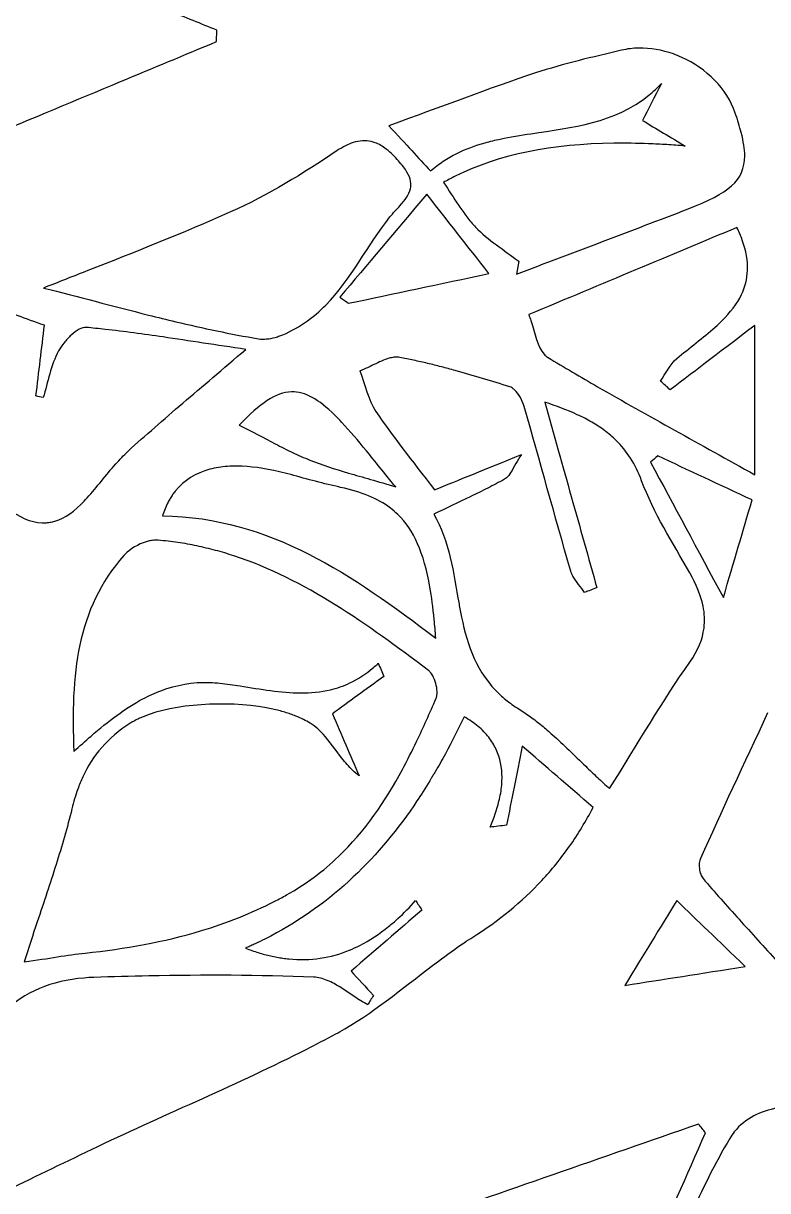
# Model space of a CAD drawing. Extents: x 0 to 430, y 0 to 430.
# Drawn here: x 259.7 to 300.1, y 180.9 to 244.3 of the extents above; entities that cross this region are included whole.
import ezdxf

# ---------------------------------------------------------------- set-up
doc = ezdxf.new("R2010")
doc.units = 0
doc.layers.add('Calque_1', color=7, linetype='CONTINUOUS')

msp = doc.modelspace()

# ---------------------------------------------------------------- linework, layer by layer
at = {"layer": 'Calque_1', "color": 7}
for points in [[(270.18328, 243.2747), (270.18828, 243.89068)], [(293.07695, 242.91974), (293.07642, 242.9197)], [(298.31126, 239.39489), (298.31126, 239.3954)], [(298.63217, 238.33655), (298.63217, 238.33707)], [(278.09127, 237.88758), (278.0913, 237.88703)], [(298.82286, 237.071), (298.82286, 237.07151)], [(282.48174, 235.63077), (282.48174, 235.63026)], [(283.31682, 234.3771), (283.31682, 234.37659)], [(283.74883, 233.77094), (283.74883, 233.77042)], [(284.22529, 233.20973), (284.22529, 233.20922)], [(298.39807, 233.18973), (298.3986, 233.18921)], [(298.4006, 233.18973), (298.39807, 233.18973)], [(298.68691, 232.50868), (298.68691, 232.5092)], [(286.56675, 231.35558), (286.44377, 230.65692)], [(260.80088, 229.90204), (260.80036, 229.90153)], [(298.64561, 229.54814), (298.64561, 229.54866)], [(264.13865, 227.66088), (264.13814, 227.66088)], [(299.36906, 219.77664), (299.36906, 227.8733)], [(261.9114, 226.9312), (261.9114, 226.93069)], [(267.27696, 227.24901), (267.27644, 227.24901)], [(261.61323, 226.49195), (261.61323, 226.49144)], [(279.98833, 226.15152), (279.9873, 226.1514)], [(274.24553, 224.27038), (274.24346, 224.27038)], [(262.82762, 218.16843), (262.82762, 218.16895)], [(266.5224, 216.18515), (266.52189, 216.18515)], [(267.00969, 216.22623), (267.00713, 216.22695)], [(265.15195, 215.3976), (265.15143, 215.3976)], [(281.79483, 209.03855), (281.79483, 209.03907)], [(283.60205, 206.6499), (283.60094, 206.64989)], [(283.60094, 206.64989), (283.60094, 206.64937)], [(262.43738, 204.76001), (262.43738, 204.75949)], [(276.98069, 204.39903), (276.98069, 204.39955)], [(277.25768, 204.06417), (277.25768, 204.06469)], [(262.92626, 203.38929), (262.92626, 203.38877)], [(282.04292, 203.66971), (282.04292, 203.66919)], [(262.65548, 202.72938), (262.65548, 202.72886)], [(262.33405, 201.65192), (262.33405, 201.65141)], [(289.3216, 199.62345), (289.3216, 199.62397)], [(261.47622, 198.62885), (261.47622, 198.62834)], [(296.39243, 198.24833), (296.39243, 198.24781)], [(296.49113, 197.97858), (296.49113, 197.97806)], [(295.13823, 196.67584), (295.1377, 196.67584)], [(271.74588, 194.09825), (271.74588, 194.09773)], [(259.74248, 193.34856), (259.743, 193.34856)], [(298.85378, 193.10035), (298.85378, 193.10087)], [(298.2569, 184.133), (298.2569, 184.13248)]]:
    msp.add_lwpolyline(points, dxfattribs=at)
for points in [[(281.57843, 234.99166)], [(298.39857, 233.18926)], [(294.10737, 220.79875)], [(271.29634, 220.24214)], [(296.31856, 184.55726)]]:
    msp.add_lwpolyline(points, close=True, dxfattribs=at)
for points in [[(215, 429.85545), (333.66139, 429.85544), (429.85545, 333.66137), (429.85545, 214.99998)], [(270.18828, 243.89068), (269.33596, 244.24245), (268.47878, 244.5835), (267.62462, 244.93093)], [(264.96448, 241.09912), (266.69025, 241.81853), (268.47269, 242.56155), (270.18328, 243.2747)], [(292.14676, 242.80342), (290.57839, 242.42876), (288.99713, 242.0765), (287.47057, 241.56784)], [(293.07642, 242.9197), (292.76213, 242.9137), (292.45042, 242.876), (292.14676, 242.80342)], [(294.95486, 242.59882), (294.34539, 242.81697), (293.70574, 242.93188), (293.07695, 242.91974)], [(295.4055, 242.41641), (295.25754, 242.48351), (295.10726, 242.54427), (294.95486, 242.59882)], [(298.31126, 239.3954), (297.86321, 240.71559), (296.73723, 241.81251), (295.4055, 242.41641)], [(287.47057, 241.56784), (284.92043, 240.71786), (282.40946, 239.75057), (279.52584, 238.70341)], [(257.66363, 238.0559), (260.17805, 239.10396), (262.55022, 240.0927), (264.96448, 241.09912)], [(294.30787, 241.0025), (293.93862, 240.28244), (293.56876, 239.56255), (293.27796, 238.9959)], [(293.63091, 240.37101), (293.74722, 240.46591), (293.86229, 240.56556), (293.97508, 240.67074)], [(293.97508, 240.67074), (294.08787, 240.7759), (294.19884, 240.88635), (294.30787, 241.0025)], [(287.22924, 238.27709), (289.47343, 238.61314), (291.76999, 238.85366), (293.63091, 240.37101)], [(298.63217, 238.33707), (298.54977, 238.6586), (298.44202, 239.00951), (298.31126, 239.39489)], [(279.52584, 238.70341), (280.51417, 237.63248), (281.09527, 237.00161), (281.78462, 236.25447)], [(293.27796, 238.9959), (294.02429, 238.54848), (294.80849, 238.07774), (295.59306, 237.60736)], [(285.56371, 237.98563), (286.11063, 238.1031), (286.66816, 238.19307), (287.22924, 238.27709)], [(298.82286, 237.07151), (298.82286, 237.4382), (298.75576, 237.85427), (298.63217, 238.33655)], [(277.5828, 237.78993), (277.31649, 237.70493), (277.03103, 237.56321), (276.72187, 237.35534)], [(278.0913, 237.88703), (277.92958, 237.87803), (277.76036, 237.84653), (277.5828, 237.78993)], [(278.32847, 237.88458), (278.25107, 237.89058), (278.17212, 237.89158), (278.09127, 237.88758)], [(278.77392, 237.78688), (278.63131, 237.83848), (278.48301, 237.87198), (278.32847, 237.88458)], [(279.38421, 237.44117), (279.18992, 237.5908), (278.98794, 237.70936), (278.77392, 237.78688)], [(279.76404, 237.10269), (279.64001, 237.22758), (279.5138, 237.34134), (279.38421, 237.44117)], [(291.73284, 237.75726), (288.37896, 237.71466), (285.529, 237.16098), (283.12613, 235.97081)], [(283.20159, 237.19912), (283.69869, 237.44725), (284.21825, 237.63586), (284.75239, 237.78616)], [(284.75239, 237.78616), (285.01947, 237.86136), (285.29024, 237.92689), (285.56371, 237.98563)], [(293.61231, 237.73086), (292.96884, 237.75616), (292.34263, 237.76496), (291.73284, 237.75726)], [(294.59056, 237.68076), (294.2603, 237.70136), (293.93404, 237.71826), (293.61231, 237.73086)], [(295.59306, 237.60736), (295.2545, 237.63576), (294.92049, 237.66016), (294.59056, 237.68076)], [(276.72187, 237.35534), (274.88071, 236.11728), (272.96238, 234.93804), (270.94342, 234.03254)], [(280.31231, 236.47482), (280.13158, 236.70275), (279.9501, 236.91534), (279.76404, 237.10269)], [(282.47346, 236.7795), (282.70989, 236.93607), (282.95302, 237.07505), (283.20159, 237.19912)], [(295.75327, 234.1983), (297.94264, 235.04558), (298.82492, 235.72637), (298.82286, 237.071)], [(280.71694, 235.46868), (280.73014, 235.76087), (280.61934, 236.0875), (280.31231, 236.47482)], [(281.78462, 236.25447), (282.00705, 236.44893), (282.237, 236.62292), (282.47346, 236.7795)], [(283.12613, 235.97081), (282.90767, 235.86262), (282.69285, 235.74957), (282.48174, 235.63077)], [(282.48174, 235.63026), (282.77143, 235.21881), (283.03803, 234.79098), (283.31682, 234.3771)], [(281.57843, 234.99166), (279.83818, 232.93045), (278.35115, 231.16875), (276.86398, 229.40699)], [(280.12528, 234.37159), (280.39127, 234.66861), (280.62238, 234.96224), (280.69474, 235.29763)], [(280.69474, 235.29763), (280.70694, 235.35353), (280.71434, 235.41024), (280.71694, 235.46868)], [(284.95393, 230.6927), (283.7479, 232.22883), (282.73436, 233.51954), (281.57843, 234.99166)], [(279.5832, 233.75922), (279.75505, 233.97397), (279.94796, 234.17353), (280.12528, 234.37159)], [(283.31682, 234.37659), (283.45612, 234.16977), (283.59897, 233.96667), (283.74883, 233.77094)], [(270.94342, 234.03254), (268.33555, 232.8628), (265.66937, 231.82344), (263.19763, 230.85237)], [(276.10692, 228.97967), (277.47156, 230.36894), (278.35178, 232.22062), (279.5832, 233.75922)], [(283.74883, 233.77042), (283.89869, 233.5747), (284.05606, 233.38658), (284.22529, 233.20973)], [(291.10136, 232.42063), (292.65367, 233.00875), (294.20522, 233.59924), (295.75327, 234.1983)], [(284.22529, 233.20922), (284.56623, 232.85301), (284.95438, 232.54255), (285.35596, 232.24442)], [(298.3986, 233.18921), (294.8014, 231.68314), (291.11801, 230.14053), (287.10573, 228.4603)], [(298.68691, 232.5092), (298.60841, 232.72746), (298.51274, 232.9538), (298.39857, 233.18926)], [(298.3986, 233.18921), (298.39907, 233.18941), (298.3996, 233.18953), (298.4006, 233.18973)], [(286.44377, 230.65692), (287.99568, 231.2464), (289.549, 231.83252), (291.10136, 232.42063)], [(298.64561, 229.54866), (299.031, 230.35688), (299.11895, 231.30742), (298.68691, 232.50868)], [(285.35596, 232.24442), (285.75755, 231.94629), (286.1726, 231.66079), (286.56675, 231.35558)], [(263.19763, 230.85237), (262.37387, 230.52877), (261.57205, 230.21273), (260.80088, 229.90204)], [(277.3389, 229.0773), (279.79275, 229.59801), (282.2465, 230.11839), (284.95393, 230.6927)], [(260.80036, 229.90153), (262.63688, 229.44824), (264.54203, 228.92867), (266.49252, 228.43857)], [(276.86398, 229.40699), (277.02209, 229.29705), (277.18055, 229.18724), (277.3389, 229.0773)], [(297.60588, 228.15029), (298.03442, 228.57725), (298.40029, 229.03391), (298.64561, 229.54814)], [(260.84583, 227.88153), (259.79207, 228.26133), (258.9597, 228.56136), (258.20568, 228.8329)], [(273.60682, 227.30587), (274.50723, 227.62467), (275.47034, 228.33158), (276.10692, 228.97967)], [(266.49252, 228.43857), (266.98015, 228.31604), (267.47036, 228.19517), (267.96324, 228.07786)], [(267.96324, 228.07786), (269.44201, 227.72589), (270.94241, 227.40425), (272.45496, 227.15337)], [(287.10573, 228.4603), (287.14953, 228.35563), (287.18973, 228.2464), (287.22717, 228.13474)], [(287.22717, 228.13474), (287.45191, 227.46471), (287.58833, 226.70669), (287.93927, 226.31263)], [(297.22398, 227.79062), (297.3554, 227.90844), (297.4834, 228.02828), (297.60588, 228.15029)], [(260.38591, 224.04921), (260.54129, 225.34359), (260.69673, 226.63802), (260.84583, 227.88153)], [(262.30052, 227.3534), (262.16241, 227.22588), (262.02937, 227.08017), (261.9114, 226.9312)], [(263.10667, 227.76733), (262.87279, 227.78933), (262.57675, 227.60849), (262.30052, 227.3534)], [(264.13814, 227.66088), (263.79413, 227.69928), (263.4504, 227.73508), (263.10667, 227.76733)], [(267.27644, 227.24901), (266.20876, 227.40431), (265.17098, 227.54555), (264.13865, 227.66088)], [(273.36343, 227.22887), (273.44383, 227.25107), (273.52512, 227.27697), (273.60682, 227.30587)], [(299.36906, 227.8733), (297.67369, 226.58276), (296.22737, 225.48203), (294.78071, 224.38101)], [(295.13573, 226.07497), (295.81521, 226.65696), (296.56697, 227.20159), (297.22398, 227.79062)], [(261.9114, 226.93069), (261.79354, 226.78183), (261.69051, 226.63037), (261.61323, 226.49195)], [(271.76558, 226.57877), (270.17747, 226.80943), (268.70063, 227.04194), (267.27696, 227.24901)], [(272.45496, 227.15337), (272.73214, 227.10737), (273.04154, 227.13997), (273.36343, 227.22887)], [(261.61323, 226.49144), (261.18778, 225.72878), (261.04014, 224.811), (260.77348, 223.95981)], [(268.3508, 223.66319), (269.39867, 224.55979), (270.52002, 225.50646), (271.76558, 226.57877)], [(279.60077, 226.11058), (279.51257, 226.08948), (279.42247, 226.06098), (279.33206, 226.02788)], [(279.86173, 226.15088), (279.77653, 226.14588), (279.68893, 226.13168), (279.60077, 226.11058)], [(279.9873, 226.1514), (279.9458, 226.1534), (279.9041, 226.1534), (279.86173, 226.15088)], [(280.11134, 226.13702), (280.07084, 226.14402), (280.02984, 226.14922), (279.98833, 226.15152)], [(280.86786, 225.98664), (280.61624, 226.04014), (280.3641, 226.09032), (280.11134, 226.13702)], [(287.93927, 226.31263), (287.96847, 226.27993), (287.99897, 226.24913), (288.03127, 226.22173)], [(288.03127, 226.22173), (288.06357, 226.19433), (288.09727, 226.16943), (288.13306, 226.14783)], [(288.13306, 226.14783), (288.58113, 225.8774), (289.03065, 225.6095), (289.48232, 225.34374)], [(294.25361, 224.86057), (294.54409, 225.26969), (294.76619, 225.75855), (295.13573, 226.07497)], [(278.22462, 225.51783), (278.13272, 225.47683), (278.04113, 225.43863), (277.95075, 225.4057)], [(277.95075, 225.4057), (278.23386, 224.66922), (278.39872, 223.85414), (278.82459, 223.21255)], [(278.50212, 225.64806), (278.40952, 225.60296), (278.31651, 225.55886), (278.22462, 225.51783)], [(279.33206, 226.02788), (279.06047, 225.92828), (278.7803, 225.78351), (278.50212, 225.64806)], [(281.62132, 225.81714), (281.37073, 225.87654), (281.11951, 225.93317), (280.86786, 225.98664)], [(282.37114, 225.63111), (282.12154, 225.69551), (281.87188, 225.75775), (281.62132, 225.81714)], [(283.11838, 225.43112), (282.86965, 225.49972), (282.62078, 225.56666), (282.37114, 225.63111)], [(284.60563, 225.00014), (284.11126, 225.14903), (283.6158, 225.29385), (283.11838, 225.43112)], [(286.0846, 224.54487), (285.59279, 224.69845), (285.09985, 224.85129), (284.60563, 225.00014)], [(289.48232, 225.34374), (289.93399, 225.07799), (290.38757, 224.81421), (290.8435, 224.55155)], [(294.78071, 224.38101), (294.60505, 224.541), (294.42948, 224.70058), (294.25361, 224.86057)], [(274.24346, 224.27038), (273.39595, 224.24628), (272.53169, 223.64735), (271.41316, 222.47152)], [(276.5901, 223.00999), (275.7156, 223.86929), (274.98702, 224.28982), (274.24553, 224.27038)], [(286.21123, 224.48437), (286.16963, 224.51047), (286.12733, 224.53137), (286.0846, 224.54487)], [(286.33317, 224.38927), (286.29347, 224.42597), (286.25277, 224.45817), (286.21123, 224.48437)], [(286.86181, 223.47305), (286.77231, 223.77989), (286.57228, 224.16873), (286.33317, 224.38927)], [(290.8435, 224.55155), (293.57977, 222.97522), (296.39864, 221.44), (299.36906, 219.77664)], [(260.77348, 223.95981), (260.64427, 223.98961), (260.51513, 224.01941), (260.38591, 224.04921)], [(266.82841, 222.34647), (267.32158, 222.77939), (267.82688, 223.21487), (268.3508, 223.66319)], [(289.74432, 223.03535), (289.20145, 223.28531), (288.6105, 223.50522), (287.97439, 223.71334)], [(287.97439, 223.71334), (288.96512, 220.19203), (289.88532, 216.92145), (290.80575, 213.65091)], [(276.97457, 222.61414), (276.84307, 222.75495), (276.71517, 222.88712), (276.5901, 223.00999)], [(278.82459, 223.21255), (279.72346, 221.85829), (280.75872, 220.5949), (281.99234, 218.95648)], [(289.37226, 214.59607), (288.51281, 217.54855), (287.72263, 220.52112), (286.86181, 223.47305)], [(290.14223, 222.84208), (290.01261, 222.90868), (289.88003, 222.97286), (289.74432, 223.03535)], [(265.37889, 221.04681), (265.85373, 221.48342), (266.33524, 221.91354), (266.82841, 222.34647)], [(271.41316, 222.47152), (272.0952, 222.12762), (272.73423, 221.77893), (273.36187, 221.45298)], [(278.30627, 221.06695), (277.84185, 221.63531), (277.42082, 222.13638), (276.97457, 222.61414)], [(290.88274, 222.41368), (290.64851, 222.56676), (290.40147, 222.70891), (290.14223, 222.84208)], [(291.22432, 222.17545), (291.11365, 222.25785), (290.99985, 222.33714), (290.88274, 222.41368)], [(291.54627, 221.91862), (291.44221, 222.00742), (291.33489, 222.09312), (291.22432, 222.17545)], [(291.84805, 221.64163), (291.75065, 221.73743), (291.65035, 221.82984), (291.54627, 221.91862)], [(293.23195, 219.45521), (292.89892, 220.35882), (292.43331, 221.06617), (291.84805, 221.64163)], [(265.0373, 220.71246), (265.14821, 220.82705), (265.26163, 220.939), (265.37889, 221.04681)], [(273.36187, 221.45298), (273.67567, 221.29), (273.98629, 221.13254), (274.29826, 220.98427)], [(274.29826, 220.98427), (274.4541, 220.91017), (274.61012, 220.83842), (274.76697, 220.7693)], [(279.89843, 219.11772), (279.27848, 219.86322), (278.77067, 220.49859), (278.30627, 221.06695)], [(263.15835, 218.51725), (263.69709, 219.11103), (264.18033, 219.76191), (264.71174, 220.36055)], [(264.71174, 220.36055), (264.81803, 220.48027), (264.92632, 220.59778), (265.0373, 220.71246)], [(274.76697, 220.7693), (274.92379, 220.7002), (275.08148, 220.63366), (275.24031, 220.57034)], [(275.24031, 220.57034), (275.8987, 220.30794), (276.576, 220.09367), (277.33268, 219.87064)], [(281.99234, 218.95648), (283.26438, 219.47219), (284.79052, 220.09122), (286.71611, 220.87212)], [(286.41533, 220.38378), (286.20326, 220.01762), (286.07301, 219.75549), (285.90426, 219.60657)], [(286.71611, 220.87212), (286.59744, 220.69326), (286.50007, 220.53006), (286.41533, 220.38378)], [(294.10737, 220.79875), (293.97715, 220.6858), (293.84716, 220.5727), (293.71669, 220.45975)], [(293.71669, 220.45975), (294.97904, 218.1092), (296.24119, 215.75889), (297.66271, 213.11188)], [(299.22127, 218.40872), (297.43898, 219.24174), (295.77314, 220.02043), (294.10737, 220.79875)], [(269.81532, 220.07161), (269.05873, 219.87168), (268.421, 219.48919), (267.93843, 218.88563)], [(270.28299, 220.16981), (270.12252, 220.14411), (269.96661, 220.11161), (269.81532, 220.07161)], [(271.29637, 220.24221), (270.94228, 220.24421), (270.60391, 220.22121), (270.28299, 220.16981)], [(273.58663, 219.94086), (272.7742, 220.13068), (272.0045, 220.23761), (271.29634, 220.24214)], [(274.20364, 219.78377), (273.99552, 219.84127), (273.78975, 219.89341), (273.58663, 219.94086)], [(275.55188, 219.421), (275.10126, 219.5376), (274.65208, 219.65988), (274.20364, 219.78377)], [(277.33268, 219.87064), (277.71088, 219.75917), (278.1091, 219.6454), (278.53416, 219.52234)], [(276.9084, 219.09182), (276.45461, 219.19341), (276.00251, 219.30439), (275.55188, 219.421)], [(279.60643, 217.96837), (278.90735, 218.49629), (278.02425, 218.8421), (276.9084, 219.09182)], [(278.53416, 219.52234), (278.95926, 219.39931), (279.4116, 219.26663), (279.89843, 219.11772)], [(285.79729, 219.53117), (285.49572, 219.36641), (285.19105, 219.20692), (284.88209, 219.05058)], [(285.90426, 219.60657), (285.87066, 219.57687), (285.83496, 219.55177), (285.79729, 219.53117)], [(295.84109, 214.45603), (294.9138, 216.0928), (293.87698, 217.70548), (293.23195, 219.45521)], [(262.82762, 218.16895), (262.94066, 218.28224), (263.05059, 218.39851), (263.15835, 218.51725)], [(267.66765, 218.49651), (267.62575, 218.42721), (267.58585, 218.35598), (267.54724, 218.28205)], [(267.79839, 218.69805), (267.75319, 218.63315), (267.70959, 218.56595), (267.66765, 218.49651)], [(267.93843, 218.88563), (267.89023, 218.82533), (267.84353, 218.76284), (267.79839, 218.69805)], [(283.94108, 218.58653), (283.30388, 218.27858), (282.64454, 217.96917), (281.95567, 217.63464)], [(284.88209, 219.05058), (284.57303, 218.89418), (284.25974, 218.74052), (283.94108, 218.58653)], [(261.21738, 217.20828), (261.75021, 217.31385), (262.28377, 217.62326), (262.82762, 218.16843)], [(267.54724, 218.28205), (267.43139, 218.06016), (267.33028, 217.81765), (267.24545, 217.55289)], [(280.00434, 217.62886), (279.87885, 217.74971), (279.74624, 217.86279), (279.60643, 217.96837)], [(297.66271, 213.11188), (298.25056, 215.11019), (298.718, 216.69756), (299.22127, 218.40872)], [(259.06713, 217.80202), (259.70654, 217.35415), (260.3297, 217.12737), (260.95125, 217.17208)], [(260.95125, 217.17208), (261.04005, 217.17808), (261.12858, 217.19068), (261.21738, 217.20828)], [(267.24545, 217.55289), (273.14118, 217.45007), (277.55385, 214.31842), (282.06883, 210.92126)], [(281.74892, 213.68233), (281.41951, 215.54643), (280.88273, 216.78293), (280.00434, 217.62886)], [(281.95567, 217.63464), (282.81768, 216.17997), (283.02538, 214.46197), (283.3287, 212.77758)], [(266.52189, 216.18515), (266.09762, 216.08905), (265.64541, 215.85176), (265.3261, 215.57071)], [(266.772, 216.22495), (266.6907, 216.21795), (266.60726, 216.20435), (266.5224, 216.18515)], [(267.00713, 216.22695), (266.93193, 216.23295), (266.8533, 216.23295), (266.772, 216.22495)], [(268.07578, 216.10221), (267.72541, 216.15391), (267.3698, 216.19541), (267.00969, 216.22623)], [(269.11396, 215.9172), (268.77257, 215.9885), (268.42631, 216.05048), (268.07578, 216.10221)], [(270.12474, 215.67587), (269.79187, 215.76547), (269.45537, 215.8459), (269.11396, 215.9172)], [(265.15143, 215.3976), (262.58104, 212.47794), (262.2705, 208.9374), (262.43738, 204.76001)], [(265.3261, 215.57071), (265.2622, 215.51451), (265.20385, 215.45653), (265.15195, 215.3976)], [(270.62084, 215.5348), (270.45658, 215.5839), (270.29101, 215.6311), (270.12474, 215.67587)], [(271.11074, 215.38132), (270.94828, 215.43462), (270.78525, 215.48568), (270.62084, 215.5348)], [(281.67185, 209.16154), (278.35847, 211.65055), (275.00974, 214.10286), (271.11074, 215.38132)], [(429.85545, 215.00007), (429.85545, 96.33865), (333.66142, 0.14454), (215, 0.14453)], [(289.43116, 214.43484), (289.40816, 214.48774), (289.38826, 214.54114), (289.37226, 214.59607)], [(289.50866, 214.27878), (289.48006, 214.33008), (289.45416, 214.38196), (289.43116, 214.43484)], [(290.13601, 213.38839), (289.94046, 213.68908), (289.68035, 213.97128), (289.50866, 214.27878)], [(296.56509, 212.65148), (296.44413, 213.24654), (296.18825, 213.84265), (295.84109, 214.45603)], [(281.98353, 211.92533), (281.92023, 212.56587), (281.84303, 213.14973), (281.74892, 213.68233)], [(290.80575, 213.65091), (290.58242, 213.56341), (290.35935, 213.47583), (290.13601, 213.38839)], [(283.3287, 212.77758), (283.372, 212.53695), (283.4172, 212.29716), (283.46668, 212.05876)], [(296.61419, 211.45828), (296.66629, 211.85889), (296.64579, 212.25479), (296.56509, 212.65148)], [(282.06883, 210.92126), (282.04373, 211.27058), (282.01523, 211.60507), (281.98353, 211.92533)], [(283.46668, 212.05876), (283.78801, 210.50915), (284.28448, 209.02467), (285.55752, 207.84299)], [(295.84473, 209.60981), (296.29394, 210.24667), (296.53609, 210.85736), (296.61419, 211.45828)], [(291.49358, 202.75235), (293.04698, 205.22268), (294.3469, 207.48624), (295.84473, 209.60981)], [(277.40702, 208.48435), (277.842, 208.69008), (278.27171, 208.96452), (278.69583, 209.3246)], [(278.69583, 209.3246), (278.77133, 209.3887), (278.84702, 209.4565), (278.92216, 209.52614)], [(278.92216, 209.52614), (278.92816, 209.53114), (278.93336, 209.53614), (278.93866, 209.54114)], [(278.93866, 209.54114), (278.94166, 209.54414), (278.94566, 209.54714), (278.94956, 209.55014)], [(278.94956, 209.55014), (279.04916, 209.311), (279.14877, 209.07175), (279.24825, 208.83287)], [(281.79483, 209.03907), (281.75593, 209.08807), (281.71453, 209.12947), (281.67185, 209.16154)], [(281.99689, 208.67268), (281.94139, 208.81293), (281.87267, 208.94053), (281.79483, 209.03855)], [(267.16423, 208.06471), (268.00284, 208.38211), (268.88146, 208.54476), (269.8297, 208.50965)], [(269.8297, 208.50965), (270.00319, 208.50365), (270.17845, 208.49145), (270.3568, 208.47145)], [(270.3568, 208.47145), (270.54082, 208.45075), (270.72468, 208.42745), (270.9087, 208.40165)], [(270.9087, 208.40165), (271.09274, 208.37585), (271.27673, 208.34815), (271.46062, 208.31945)], [(271.46062, 208.31945), (272.01219, 208.23345), (272.56261, 208.13934), (273.11064, 208.06623)], [(276.35385, 208.11383), (276.70768, 208.19913), (277.05902, 208.31976), (277.40702, 208.48435)], [(279.24825, 208.83287), (278.29049, 208.13832), (277.33219, 207.44369), (276.46187, 206.81284)], [(282.11833, 208.23137), (282.09453, 208.37977), (282.05243, 208.53243), (281.99689, 208.67268)], [(266.18858, 207.62081), (266.50869, 207.79067), (266.83359, 207.93958), (267.16423, 208.06471)], [(273.11064, 208.06623), (274.2067, 207.92001), (275.29237, 207.85792), (276.35385, 208.11383)], [(282.08583, 207.65104), (282.10673, 207.69944), (282.12093, 207.75515), (282.12973, 207.81641)], [(282.12973, 207.81641), (282.14723, 207.93889), (282.14213, 208.08297), (282.11833, 208.23137)], [(285.55752, 207.84299), (285.65532, 207.75219), (285.75771, 207.66295), (285.86499, 207.57583)], [(264.77161, 206.72474), (265.23838, 207.06403), (265.70853, 207.36607), (266.18858, 207.62081)], [(272.88121, 207.13169), (270.66813, 207.53642), (267.90141, 207.34877), (266.20306, 206.65472)], [(273.55921, 206.98442), (273.34058, 207.04022), (273.11402, 207.08911), (272.88121, 207.13169)], [(281.02696, 205.307), (281.39582, 206.0767), (281.74446, 206.86137), (282.08583, 207.65104)], [(285.86499, 207.57583), (285.97228, 207.48873), (286.0841, 207.40325), (286.20139, 207.32003)], [(286.20139, 207.32003), (286.31868, 207.23683), (286.44099, 207.15574), (286.56881, 207.07663)], [(286.56881, 207.07663), (286.67674, 207.00983), (286.78326, 206.94044), (286.88869, 206.86941)], [(263.37531, 205.60337), (263.84136, 206.00812), (264.30472, 206.38536), (264.77161, 206.72474)], [(265.94417, 206.54103), (265.77755, 206.46233), (265.62387, 206.37808), (265.48476, 206.28833)], [(266.20306, 206.65472), (266.11366, 206.61822), (266.02739, 206.58032), (265.94417, 206.54103)], [(273.88115, 206.89552), (273.77603, 206.92682), (273.66861, 206.95652), (273.55921, 206.98442)], [(274.48266, 206.68778), (274.29237, 206.76378), (274.09126, 206.83304), (273.88115, 206.89552)], [(275.25937, 206.29918), (275.02915, 206.44417), (274.76811, 206.57376), (274.48266, 206.68778)], [(276.46187, 206.81284), (276.94712, 205.68091), (277.42741, 204.56089), (277.90777, 203.44044)], [(283.60094, 206.64937), (283.27865, 205.96345), (282.94179, 205.29248), (282.58756, 204.63812)], [(284.36169, 206.129), (284.13899, 206.31487), (283.88616, 206.48875), (283.60205, 206.6499)], [(286.88869, 206.86941), (286.99413, 206.79841), (287.09803, 206.72477), (287.20133, 206.64979)], [(287.20133, 206.64979), (287.40802, 206.49971), (287.61069, 206.34223), (287.81111, 206.17798)], [(300.06557, 206.85556), (298.75239, 204.03572), (297.55652, 201.51464), (296.42083, 198.96663)], [(265.48476, 206.28833), (264.26878, 205.50374), (263.46772, 204.558), (262.92626, 203.38929)], [(275.6769, 205.98808), (275.55276, 206.09874), (275.41277, 206.20253), (275.25937, 206.29918)], [(275.95959, 205.708), (275.86939, 205.8063), (275.77573, 205.89999), (275.6769, 205.98808)], [(284.94047, 205.53575), (284.77685, 205.74513), (284.58439, 205.94313), (284.36169, 206.129)], [(287.81111, 206.17798), (288.01156, 206.01372), (288.20923, 205.84261), (288.40642, 205.66638)], [(262.43738, 204.75949), (262.75232, 205.05126), (263.06461, 205.33353), (263.37531, 205.60337)], [(276.98069, 204.39955), (276.62578, 204.85083), (276.32035, 205.31499), (275.95959, 205.708)], [(280.25803, 203.79081), (280.52616, 204.28748), (280.78106, 204.79385), (281.02696, 205.307)], [(285.34562, 204.87378), (285.23876, 205.10545), (285.10409, 205.32636), (284.94047, 205.53575)], [(288.40642, 205.66638), (288.99848, 205.13736), (289.58295, 204.55956), (290.20114, 203.96261)], [(282.58756, 204.63812), (282.41045, 204.31093), (282.22892, 203.98821), (282.04292, 203.66971)], [(285.48514, 204.51824), (285.44544, 204.63942), (285.39904, 204.75794), (285.34562, 204.87378)], [(285.64431, 202.94263), (285.69401, 203.50675), (285.64431, 204.03352), (285.48514, 204.51824)], [(286.75069, 205.05671), (286.44407, 203.49815), (286.17443, 202.13159), (285.90527, 200.76447)], [(290.60162, 201.73547), (289.27254, 202.88162), (287.99146, 203.98686), (286.75069, 205.05671)], [(277.25768, 204.06469), (277.16118, 204.17455), (277.06938, 204.28629), (276.98069, 204.39903)], [(277.90777, 203.44044), (277.66356, 203.63309), (277.45083, 203.84434), (277.25768, 204.06417)], [(290.20114, 203.96261), (290.40715, 203.76366), (290.61657, 203.56264), (290.83159, 203.36058)], [(262.92626, 203.38877), (262.82786, 203.17641), (262.73763, 202.9568), (262.65548, 202.72938)], [(276.78898, 199.06448), (278.2205, 200.43341), (279.31961, 202.0525), (280.25803, 203.79081)], [(281.82638, 203.31366), (281.59413, 202.92769), (281.35513, 202.54852), (281.10807, 202.17677)], [(281.93489, 203.49194), (281.89929, 203.43194), (281.86229, 203.37332), (281.82638, 203.31366)], [(282.04292, 203.66919), (282.00782, 203.60919), (281.97022, 203.5516), (281.93489, 203.49194)], [(290.83159, 203.36058), (291.04654, 203.1586), (291.26657, 202.95522), (291.49358, 202.75235)], [(262.65548, 202.72886), (262.53224, 202.38764), (262.42602, 202.02911), (262.33405, 201.65192)], [(285.49599, 202.06878), (285.56949, 202.36888), (285.61944, 202.66056), (285.64431, 202.94263)], [(281.10807, 202.17677), (281.02807, 202.05631), (280.95051, 201.93342), (280.8688, 201.81452)], [(285.00921, 200.66163), (285.22235, 201.14887), (285.38573, 201.61866), (285.49599, 202.06878)], [(262.33405, 201.65141), (262.08749, 200.64069), (261.79538, 199.64119), (261.47622, 198.62885)], [(280.8688, 201.81452), (278.81066, 198.81895), (276.22661, 196.32387), (272.79954, 194.59377)], [(289.98978, 200.64716), (290.203, 200.999), (290.40721, 201.36141), (290.60162, 201.73547)], [(285.90527, 200.76447), (285.60674, 200.73027), (285.308, 200.69577), (285.00921, 200.66163)], [(289.3216, 199.62397), (289.55387, 199.95451), (289.77652, 200.29532), (289.98978, 200.64716)], [(288.59606, 198.66279), (288.84754, 198.97282), (289.08937, 199.29303), (289.3216, 199.62345)], [(273.97727, 196.98709), (275.04439, 197.58177), (275.97096, 198.28226), (276.78898, 199.06448)], [(296.42083, 198.96663), (296.35513, 198.8195), (296.33903, 198.60653), (296.36503, 198.40026)], [(261.47622, 198.62834), (261.15706, 197.61599), (260.81084, 196.59073), (260.45665, 195.52878)], [(287.81212, 197.76206), (288.08321, 198.05272), (288.34449, 198.35264), (288.59606, 198.66279)], [(296.36503, 198.40026), (296.37203, 198.34866), (296.38093, 198.29792), (296.39243, 198.24833)], [(296.39243, 198.24781), (296.40403, 198.19821), (296.41833, 198.15051), (296.43483, 198.10519)], [(284.08007, 194.70179), (285.48606, 195.58895), (286.72775, 196.59944), (287.81212, 197.76206)], [(296.43483, 198.10519), (296.45123, 198.05989), (296.47003, 198.01739), (296.49113, 197.97858)], [(296.49113, 197.97806), (296.51233, 197.93926), (296.53583, 197.90476), (296.56143, 197.87471)], [(296.56143, 197.87471), (297.19318, 197.13358), (297.84151, 196.40632), (298.5122, 195.66503)], [(273.33545, 196.64344), (273.5505, 196.754), (273.76439, 196.86845), (273.97727, 196.98709)], [(269.35636, 195.04871), (270.71599, 195.45929), (272.04508, 195.98012), (273.33545, 196.64344)], [(280.00999, 195.70122), (280.33894, 196.00129), (280.66049, 196.32862), (280.97529, 196.68049)], [(280.97529, 196.68049), (281.08882, 196.50875), (281.20178, 196.33678), (281.31533, 196.16476)], [(295.1377, 196.67584), (294.22984, 195.19523), (293.34573, 193.75356), (292.32084, 192.08233)], [(298.85378, 193.10087), (297.32332, 194.57339), (296.2684, 195.58829), (295.13823, 196.67584)], [(281.31533, 196.16476), (280.06309, 195.08506), (278.81113, 194.00517), (277.47628, 192.85437)], [(279.51077, 195.27179), (279.67905, 195.40806), (279.84552, 195.5512), (280.00999, 195.70122)], [(298.5122, 195.66503), (299.18292, 194.92373), (299.87589, 194.16847), (300.59789, 193.37059)], [(260.45665, 195.52878), (260.22044, 194.82075), (259.98039, 194.09638), (259.74248, 193.34856)], [(263.05545, 193.83225), (265.20814, 194.06423), (267.31692, 194.43281), (269.35636, 195.04871)], [(277.94084, 194.24188), (278.48345, 194.51727), (279.00597, 194.86306), (279.51077, 195.27179)], [(272.79954, 194.59377), (272.62833, 194.50737), (272.4541, 194.42263), (272.27866, 194.34004)], [(282.20886, 193.39954), (282.66656, 193.74199), (283.12966, 194.07557), (283.60308, 194.39173)], [(283.60308, 194.39173), (283.76088, 194.49713), (283.91978, 194.60063), (284.08007, 194.70179)], [(261.54237, 193.62657), (262.07791, 193.70927), (262.56569, 193.7796), (263.05545, 193.83225)], [(271.81148, 194.12765), (271.78948, 194.11765), (271.76778, 194.10785), (271.74588, 194.09825)], [(271.74588, 194.09773), (271.9812, 194.00663), (272.21348, 193.92632), (272.44248, 193.85588)], [(272.0368, 194.22997), (271.9618, 194.19577), (271.88728, 194.16117), (271.81148, 194.12765)], [(272.27866, 194.34004), (272.19896, 194.30254), (272.11734, 194.26664), (272.0368, 194.22997)], [(272.44248, 193.85588), (272.55683, 193.82068), (272.67021, 193.78778), (272.78302, 193.75768)], [(272.78302, 193.75768), (273.00879, 193.69748), (273.23194, 193.64714), (273.45171, 193.60679)], [(274.10232, 193.51479), (275.2799, 193.39908), (276.3708, 193.57269), (277.39101, 193.99021)], [(277.39101, 193.99021), (277.57648, 194.06611), (277.75994, 194.15006), (277.94084, 194.24188)], [(259.743, 193.34856), (260.42359, 193.44916), (261.00691, 193.54394), (261.54237, 193.62657)], [(273.45171, 193.60679), (273.56167, 193.58659), (273.67083, 193.56889), (273.77934, 193.55359)], [(273.77934, 193.55359), (273.88782, 193.53829), (273.99527, 193.52529), (274.10232, 193.51479)], [(277.13629, 189.72431), (278.92371, 190.77135), (280.53055, 192.14379), (282.20886, 193.39954)], [(262.99189, 192.47966), (261.22465, 192.33209), (259.77848, 191.74757), (258.57097, 190.57745)], [(263.53191, 192.51116), (263.34868, 192.50516), (263.16862, 192.49446), (262.99189, 192.47966)], [(266.51002, 192.59176), (265.5168, 192.57196), (264.52415, 192.54456), (263.53191, 192.51116)], [(275.44643, 192.52566), (272.47177, 192.64278), (269.48968, 192.65142), (266.51002, 192.59176)], [(275.81798, 192.47196), (275.69458, 192.50226), (275.57081, 192.52086), (275.44643, 192.52566)], [(277.47628, 192.85437), (277.83408, 192.46493), (278.26186, 191.99925), (278.68964, 191.53352)], [(292.32084, 192.08233), (294.43825, 192.41241), (296.36624, 192.71256), (298.85378, 193.10035)], [(276.55334, 192.17327), (276.30934, 192.30491), (276.06476, 192.41136), (275.81798, 192.47196)], [(277.64734, 191.47874), (277.28322, 191.72114), (276.9192, 191.97584), (276.55334, 192.17327)], [(278.377, 191.03019), (278.13295, 191.16084), (277.89017, 191.31708), (277.64734, 191.47874)], [(278.68964, 191.53352), (278.58565, 191.36588), (278.48122, 191.1981), (278.377, 191.03019)], [(275.06667, 188.62102), (275.59589, 188.89013), (276.12159, 189.16468), (276.64382, 189.44681)], [(276.64382, 189.44681), (276.8095, 189.53631), (276.97378, 189.62911), (277.13629, 189.72431)], [(263.74745, 183.34641), (267.50417, 185.13848), (271.36221, 186.73729), (275.06667, 188.62102)], [(300.59836, 185.43266), (299.68817, 185.25115), (298.85552, 184.89735), (298.2569, 184.133)], [(296.31851, 184.55726), (291.05404, 182.72467), (285.79029, 180.89199), (280.52619, 179.05941)], [(296.69633, 184.08649), (296.5705, 184.24347), (296.44437, 184.40028), (296.31856, 184.55726)], [(293.27535, 177.25797), (294.79787, 179.36391), (295.6367, 181.79474), (296.69633, 184.08649)], [(298.01505, 183.77953), (296.39498, 181.06225), (295.2324, 178.07202), (293.80756, 175.05965)], [(298.2569, 184.13248), (298.1715, 184.02341), (298.09045, 183.90601), (298.01505, 183.77953)], [(253.8571, 178.54153), (257.15216, 180.14682), (260.43919, 181.7685), (263.74745, 183.34641)]]:
    msp.add_open_spline(points, degree=3, dxfattribs=at)

doc.saveas('drawing.dxf')
